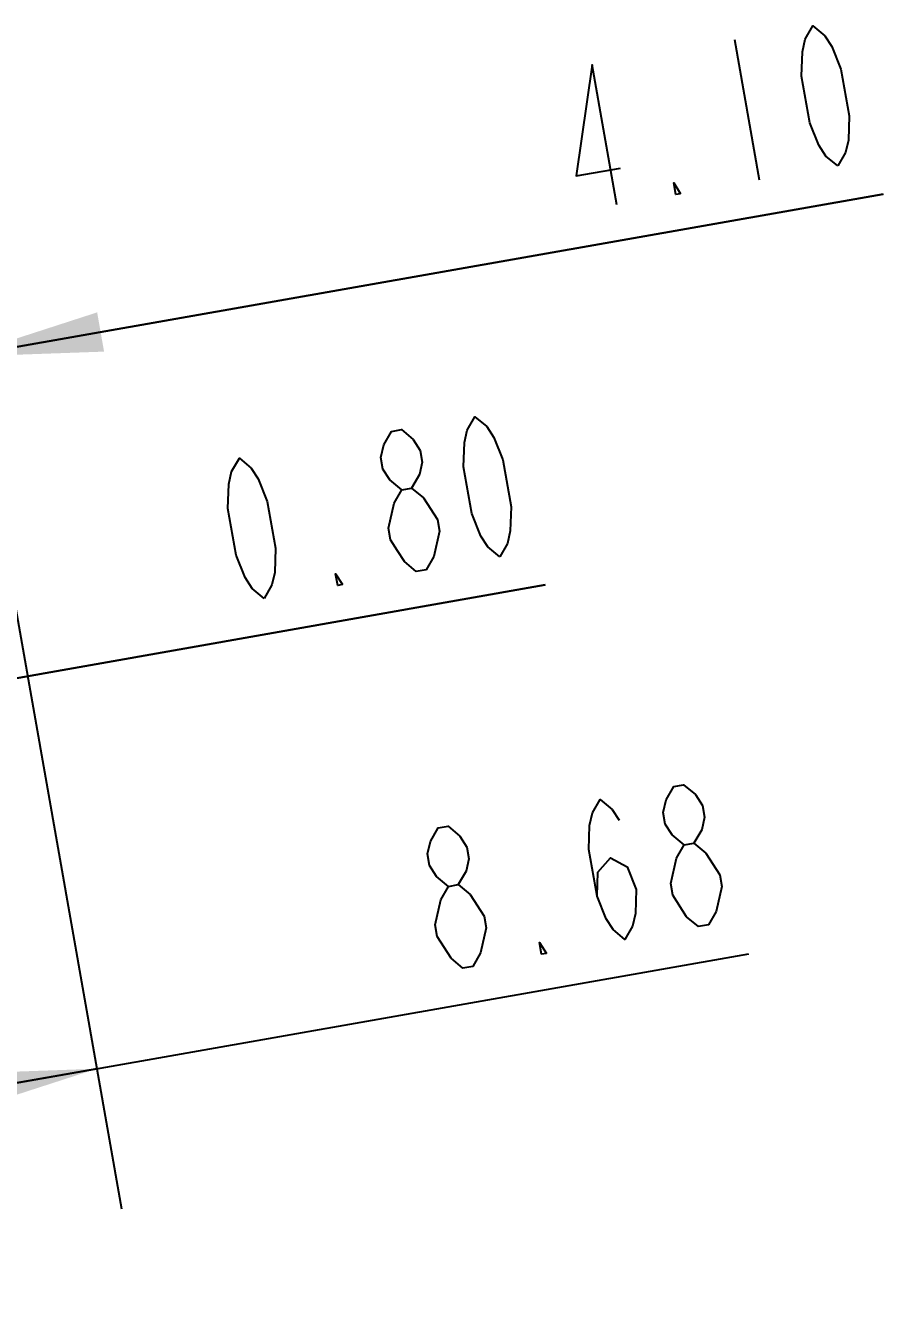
# Model space of a CAD drawing. Header units: millimetres. Extents: x 0 to 210, y 0 to 297.
# Drawn here: x 147.18 to 159.22, y 153.36 to 171.49 of the extents above; entities that cross this region are included whole.
import ezdxf

# ---------------------------------------------------------------- set-up
doc = ezdxf.new("R2010")
doc.units = ezdxf.units.MM
doc.header["$LTSCALE"] = 19.36
doc.layers.get('0').update_dxf_attribs({"linetype": 'CONTINUOUS'})
doc.styles.get("Standard").update_dxf_attribs({"font": 'SIMPLEX.SHX', "width": 0.56})
doc.dimstyles.new('DIMSTYLE_2', dxfattribs={"dimtxt": 2, "dimasz": 2, "dimexe": 2, "dimexo": 0.35, "dimgap": 0.5, "dimtad": 1, "dimzin": 0, "dimdsep": 46, "dimtxsty": 'STANDARD', "dimblk": '_FILLED', "dimblk1": '_FILLED', "dimblk2": '_FILLED', "dimcen": 0.09, "dimazin": 0, "dimtp": 0.01, "dimtm": 0.01, "dimtfac": 1, "dimtofl": 0, "dimtmove": 0, "dimatfit": 3, "dimldrblk": '_FILLED', "dimfxl": 1, "dimtolj": 1, "dimtzin": 0, "dimarcsym": 0})

# ---------------------------------------------------------------- blocks, each defined once
blk = doc.blocks.new('_FILLED')
at = {"color": 0, "linetype": 'BYBLOCK'}
blk.add_solid([(0, 0), (-1, 0.14), (-1, -0.14)], dxfattribs=at)
blk = doc.blocks.new('*D19')
at = {"color": 2}
for p, q in [((159.22, 169.123), (144.242, 166.482)), ((146.261, 166.838), (159.22, 169.123)), ((137.299, 165.258), (144.242, 166.482)), ((142.223, 166.126), (137.299, 165.258))]:
    blk.add_line(p, q, dxfattribs=at)
at = {"color": 2, "xscale": 2, "yscale": 2, "zscale": 2}
for p, rotation in [((146.261, 166.838), 190), ((142.223, 166.126), 10)]:
    blk.add_blockref('_FILLED', p, dxfattribs=dict(at, rotation=rotation))
blk = doc.blocks.new('*D28')
at = {"color": 2}
for p, q in [((141.844, 164.331), (142.692, 159.522)), ((141.056, 164.192), (141.904, 159.384)), ((154.473, 163.631), (141.951, 161.423)), ((142.345, 161.492), (154.473, 163.631)), ((136.633, 160.485), (141.951, 161.423)), ((141.557, 161.353), (136.633, 160.485))]:
    blk.add_line(p, q, dxfattribs=at)
at = {"color": 2, "xscale": 2, "yscale": 2, "zscale": 2}
for p, rotation in [((142.345, 161.492), 190), ((141.557, 161.353), 10)]:
    blk.add_blockref('_FILLED', p, dxfattribs=dict(at, rotation=rotation))
blk = doc.blocks.new('*D33')
at = {"color": 2}
for p, q in [((146.53, 166.172), (148.525, 154.863)), ((138.159, 163.681), (139.979, 153.356)), ((143.905, 156.079), (157.335, 158.448)), ((148.177, 156.833), (143.905, 156.079)), ((139.632, 155.326), (143.905, 156.079))]:
    blk.add_line(p, q, dxfattribs=at)
at = {"color": 2, "xscale": 2, "yscale": 2, "zscale": 2}
for p, rotation in [((148.177, 156.833), 10), ((139.632, 155.326), 190)]:
    blk.add_blockref('_FILLED', p, dxfattribs=dict(at, rotation=rotation))

msp = doc.modelspace()

# ---------------------------------------------------------------- linework, layer by layer
at = {"color": 2}
for p, q in [((157.131, 171.293), (157.479, 169.323)), ((156.627, 158.831), (156.46, 158.97)), ((153.318, 158.247), (153.152, 158.387))]:
    msp.add_line(p, q, dxfattribs=at)
for points in [[(158.582, 169.518), (158.415, 169.658), (158.317, 169.81), (158.19, 170.126), (158.074, 170.782), (158.086, 171.123), (158.125, 171.299), (158.234, 171.488), (158.401, 171.348), (158.499, 171.196), (158.626, 170.88), (158.742, 170.223), (158.731, 169.883), (158.691, 169.706), (158.582, 169.518)], [(155.48, 168.971), (155.132, 170.941), (154.91, 169.378), (155.531, 169.488)], [(156.376, 169.129), (156.307, 169.117), (156.278, 169.281), (156.376, 169.129)], [(153.835, 164.026), (153.668, 164.166), (153.57, 164.318), (153.444, 164.634), (153.328, 165.29), (153.339, 165.631), (153.379, 165.807), (153.488, 165.995), (153.655, 165.856), (153.752, 165.704), (153.879, 165.388), (153.995, 164.731), (153.984, 164.391), (153.944, 164.214), (153.835, 164.026)], [(152.461, 164.968), (152.294, 165.108), (152.196, 165.26), (152.167, 165.424), (152.207, 165.6), (152.316, 165.789), (152.454, 165.813), (152.621, 165.673), (152.718, 165.521), (152.747, 165.357), (152.707, 165.181), (152.598, 164.992)], [(150.526, 163.442), (150.359, 163.582), (150.261, 163.734), (150.135, 164.05), (150.019, 164.707), (150.03, 165.047), (150.07, 165.224), (150.179, 165.412), (150.346, 165.272), (150.444, 165.12), (150.57, 164.804), (150.686, 164.148), (150.675, 163.807), (150.635, 163.631), (150.526, 163.442)], [(152.272, 164.427), (152.352, 164.78), (152.461, 164.968), (152.598, 164.992), (152.765, 164.853)], [(152.765, 164.853), (152.961, 164.549), (152.99, 164.385), (152.91, 164.032)], [(152.663, 163.819), (152.496, 163.959), (152.398, 164.111), (152.301, 164.263), (152.272, 164.427)], [(152.91, 164.032), (152.801, 163.843), (152.663, 163.819)], [(151.629, 163.637), (151.56, 163.625), (151.531, 163.789), (151.629, 163.637)], [(156.425, 159.979), (156.258, 160.119), (156.16, 160.271), (156.131, 160.435), (156.171, 160.612), (156.28, 160.8), (156.418, 160.824), (156.585, 160.685), (156.683, 160.533), (156.712, 160.369), (156.672, 160.192), (156.563, 160.004)], [(155.202, 159.256), (155.213, 159.597), (155.391, 159.797), (155.626, 159.669), (155.753, 159.353), (155.742, 159.013), (155.702, 158.837), (155.593, 158.648), (155.426, 158.788), (155.329, 158.94), (155.202, 159.256), (155.086, 159.913), (155.097, 160.253), (155.137, 160.429), (155.246, 160.618), (155.413, 160.478), (155.511, 160.326)], [(153.116, 159.396), (152.949, 159.536), (152.851, 159.688), (152.822, 159.852), (152.862, 160.028), (152.971, 160.217), (153.109, 160.241), (153.276, 160.101), (153.374, 159.949), (153.403, 159.785), (153.363, 159.609), (153.254, 159.42)], [(156.316, 159.791), (156.425, 159.979), (156.563, 160.004), (156.729, 159.864)], [(156.46, 158.97), (156.265, 159.274), (156.236, 159.438), (156.316, 159.791)], [(156.729, 159.864), (156.925, 159.56), (156.954, 159.396), (156.874, 159.043)], [(153.007, 159.208), (153.116, 159.396), (153.254, 159.42), (153.42, 159.28)], [(153.152, 158.387), (152.956, 158.691), (152.927, 158.855), (153.007, 159.208)], [(153.42, 159.28), (153.616, 158.977), (153.645, 158.812), (153.565, 158.46)], [(156.874, 159.043), (156.765, 158.855), (156.627, 158.831)], [(154.49, 158.454), (154.421, 158.442), (154.392, 158.606), (154.49, 158.454)], [(153.565, 158.46), (153.456, 158.271), (153.318, 158.247)]]:
    msp.add_lwpolyline(points, dxfattribs=at)

# ---------------------------------------------------------------- dimensions: what is measured, and where the dimension line sits
for base, p1, p2, angle, picture, middle in [((146.261, 166.838), (142.284, 165.779), (146.322, 166.491), 10, '*D19', (154.808, 168.345)), ((139.632, 155.326), (146.47, 166.517), (138.098, 164.026), 190, '*D33', (152.923, 157.67)), ((141.557, 161.353), (141.783, 164.675), (140.996, 164.536), 190, '*D28', (150.061, 162.853))]:
    dim = msp.add_linear_dim(base=base, p1=p1, p2=p2, angle=angle, dimstyle='DIMSTYLE_2', dxfattribs=at)
    dim.commit()
    dim.dimension.update_dxf_attribs({"geometry": picture, "text_midpoint": middle, "dimtype": 160})

doc.saveas('drawing.dxf')
